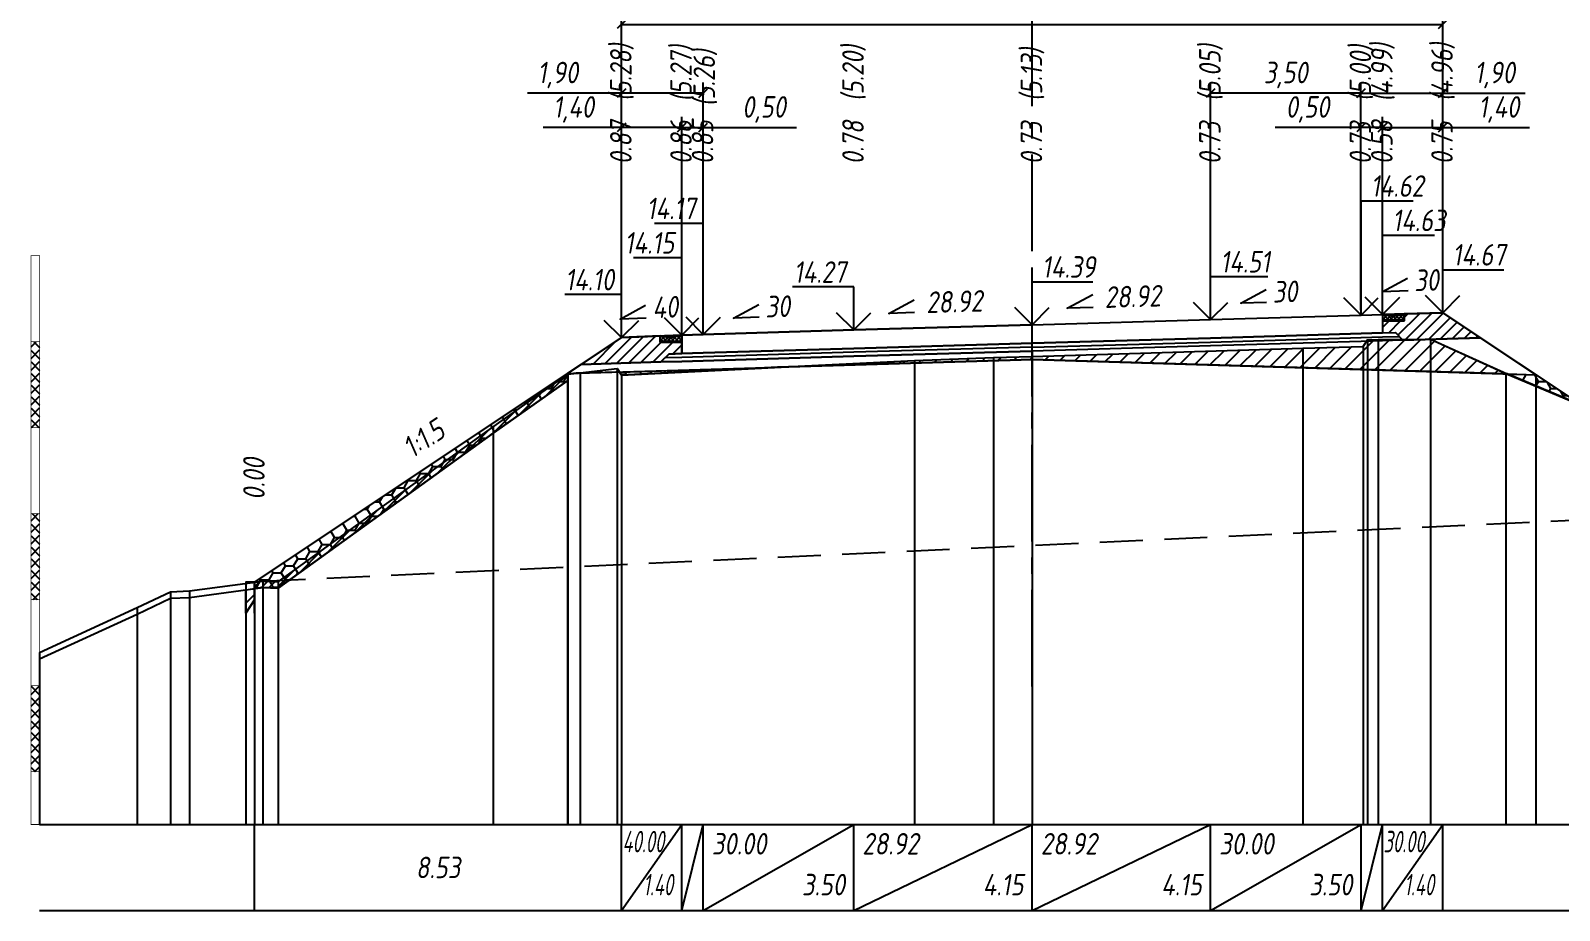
# Model space of a CAD drawing. Extents: x -717 to 1451, y -133302 to 233.
# Drawn here: x 78.9 to 256.7, y -98517 to -98414.7 of the extents above; entities that cross this region are included whole.
import ezdxf
from ezdxf.enums import TextEntityAlignment as Align

# ---------------------------------------------------------------- set-up
doc = ezdxf.new("R2010")
doc.units = 0
doc.linetypes.add('осевая2', pattern=[1.125, 0.75, -0.125, 0.125, -0.125])
doc.linetypes.add('штриховая', pattern=[0.75, 0.5, -0.25])
for name, color, linetype in [('Интерполированный поперечник', 2, 'Continuous'), ('Код_514', 1, 'Continuous'), ('Контур_0', 7, 'Continuous'), ('Контур_2521', 7, 'Continuous'), ('Контур_2564', 7, 'Continuous'), ('Контур_2660', 7, 'Continuous'), ('Контур_2665', 7, 'Continuous'), ('Контур_400', 7, 'Continuous'), ('Контур_508', 7, 'Continuous'), ('Контур_512', 7, 'Continuous'), ('Контур_513', 7, 'Continuous'), ('Контур_818', 7, 'Continuous'), ('Красный поперечник', 1, 'Continuous'), ('Линейка абсолютных высот', 7, 'Continuous'), ('Объём_2501', 7, 'Continuous'), ('Объём_2564', 7, 'Continuous'), ('Объём_2650', 7, 'Continuous'), ('Объём_2660', 7, 'Continuous'), ('Объём_2661', 7, 'Continuous'), ('Объём_2663', 7, 'Continuous'), ('Объём_2665', 7, 'Continuous'), ('Объём_2666', 7, 'Continuous'), ('Ось', 1, 'осевая2'), ('Откосы', 7, 'Continuous'), ('Отметки покрытия', 7, 'Continuous'), ('Рабочие отметки', 7, 'Continuous'), ('Рабочие отметки доп.', 7, 'Continuous'), ('Таблица', 7, 'Continuous'), ('Уклоны проезжей части', 7, 'Continuous'), ('Черный поперечник', 3, 'Continuous')]:
    doc.layers.add(name, color=color, linetype=linetype)
for name, color, linetype, true_color in [('Контур_2540', 2, 'Continuous', 0xffff00), ('Контур_2560', 2, 'Continuous', 0xffff00), ('Контур_2561', 7, 'Continuous', 0xff8040), ('Контур_2562', 3, 'Continuous', 0x00ff00), ('Контур_2563', 7, 'Continuous', 0xff8000), ('Контур_2570', 7, 'Continuous', 0x80ff00), ('Контур_2583', 3, 'Continuous', 0x00ff00), ('Контур_2736', 4, 'Continuous', 0x00ffff), ('Контур_2737', 4, 'Continuous', 0x00ffff), ('Контур_2738', 4, 'Continuous', 0x00ffff), ('Контур_2739', 4, 'Continuous', 0x00ffff), ('Контур_2741', 4, 'Continuous', 0x00ffff), ('Контур_2742', 4, 'Continuous', 0x00ffff), ('Контур_2743', 4, 'Continuous', 0x00ffff), ('Контур_2744', 7, 'Continuous', 0xa4ffff), ('Контур_2745', 7, 'Continuous', 0xa4ffff), ('Контур_2747', 4, 'Continuous', 0x00ffff), ('Контур_2748', 4, 'Continuous', 0x00ffff), ('Контур_2749', 4, 'Continuous', 0x00ffff), ('Контур_2750', 4, 'Continuous', 0x00ffff), ('Контур_2751', 4, 'Continuous', 0x00ffff), ('Контур_2752', 4, 'Continuous', 0x00ffff), ('Контур_402', 7, 'Continuous', 0xff6464), ('Контур_703', 4, 'Continuous', 0x00ffff), ('Контур_705', 4, 'Continuous', 0x00ffff), ('Контур_707', 4, 'Continuous', 0x00ffff), ('Контур_720', 131, 'Continuous', 0xaaffff), ('Объём_2500', 7, 'Continuous', 0xc0c0c0), ('Объём_2520', 7, 'Continuous', 0x80ffff), ('Объём_2540', 2, 'Continuous', 0xffff00), ('Объём_2560', 2, 'Continuous', 0xffff00), ('Объём_2561', 7, 'Continuous', 0xff8040), ('Объём_2562', 3, 'Continuous', 0x00ff00), ('Объём_2563', 7, 'Continuous', 0xff8000), ('Объём_2570', 7, 'Continuous', 0x80ff00), ('Объём_2580', 3, 'Continuous', 0x00ff00), ('Объём_2583', 3, 'Continuous', 0x00ff00), ('Объём_2594', 3, 'Continuous', 0x00ff00), ('Объём_2598', 3, 'Continuous', 0x00ff00), ('Объём_2600', 7, 'Continuous', 0x808000)]:
    doc.layers.add(name, color=color, linetype=linetype, true_color=true_color)
doc.styles.get("Standard").update_dxf_attribs({"font": 'txt', "height": 2.5})
doc.styles.add('М', font='romand.shx', dxfattribs={"width": 0.8, "oblique": 10, "height": 2.5})
doc.dimstyles.new('ISO-25', dxfattribs={"dimtxt": 2.5, "dimasz": 2.5, "dimexe": 1.25, "dimexo": 0.625, "dimtad": 1, "dimtxsty": 'Standard', "dimcen": 2.5, "dimadec": 0, "dimazin": 0, "dimtfac": 1, "dimtmove": 0, "dimatfit": 3, "dimfxl": 1, "dimarcsym": 0})
pattern_1 = [(45.0000013, (0, 0), (-0.67351924, 0.673519211), []), (135.0000003, (0, 0), (-0.673519222, -0.67351923), [])]

# ---------------------------------------------------------------- blocks, each defined once
blk = doc.blocks.new('_Oblique')
at = {"color": 0, "linetype": 'ByBlock', "lineweight": -2}
blk.add_line((-0.5, -0.5), (0.5, 0.5), dxfattribs=at)
blk = doc.blocks.new('*D1962')
at = {"color": 0, "lineweight": -2, "transparency": 16777216}
for p, q in [((236.17, -98447.14), (236.17, -98424.71)), ((243.17, -98446.93), (243.17, -98424.71)), ((236.17, -98425.96), (243.17, -98425.96)), ((243.17, -98425.96), (253.25, -98425.96))]:
    blk.add_line(p, q, dxfattribs=at)
at = {"layer": 'Defpoints', "color": 0, "transparency": 16777216}
for p in [(243.17, -98425.96), (236.17, -98447.76), (243.17, -98447.55)]:
    blk.add_point(p, dxfattribs=at)
at = {"color": 0, "lineweight": -2, "transparency": 16777216, "rotation": 180}
blk.add_blockref('_Oblique', (236.17, -98425.96), dxfattribs=at)
at = {"color": 0, "lineweight": -2, "transparency": 16777216}
blk.add_blockref('_Oblique', (243.17, -98425.96), dxfattribs=at)
at = {"color": 0, "transparency": 16777216, "insert": (249.71, -98423.85), "char_height": 2.5, "width": 8.75, "attachment_point": 5, "style": 'М'}
blk.add_mtext('1,40', dxfattribs=at)
blk = doc.blocks.new('*D1963')
at = {"color": 0, "lineweight": -2, "transparency": 16777216}
for p, q in [((147.67, -98449.82), (147.67, -98424.71)), ((154.67, -98449.54), (154.67, -98424.71)), ((147.67, -98425.96), (138.56, -98425.96)), ((154.67, -98425.96), (147.67, -98425.96))]:
    blk.add_line(p, q, dxfattribs=at)
at = {"layer": 'Defpoints', "color": 0, "transparency": 16777216}
for p in [(154.67, -98425.96), (147.67, -98450.44), (154.67, -98450.16)]:
    blk.add_point(p, dxfattribs=at)
at = {"color": 0, "lineweight": -2, "transparency": 16777216, "rotation": 180}
blk.add_blockref('_Oblique', (147.67, -98425.96), dxfattribs=at)
at = {"color": 0, "lineweight": -2, "transparency": 16777216}
blk.add_blockref('_Oblique', (154.67, -98425.96), dxfattribs=at)
at = {"color": 0, "transparency": 16777216, "insert": (142.1, -98423.85), "char_height": 2.5, "width": 8.75, "attachment_point": 5, "style": 'М'}
blk.add_mtext('1,40', dxfattribs=at)
blk = doc.blocks.new('*D1964')
at = {"color": 0, "lineweight": -2, "transparency": 16777216}
for p, q in [((233.67, -98447.21), (233.67, -98424.71)), ((236.17, -98447.14), (236.17, -98424.71)), ((233.67, -98425.96), (223.7, -98425.96)), ((236.17, -98425.96), (233.67, -98425.96))]:
    blk.add_line(p, q, dxfattribs=at)
at = {"layer": 'Defpoints', "color": 0, "transparency": 16777216}
for p in [(236.17, -98425.96), (233.67, -98447.84), (236.17, -98447.76)]:
    blk.add_point(p, dxfattribs=at)
at = {"color": 0, "lineweight": -2, "transparency": 16777216, "rotation": 180}
blk.add_blockref('_Oblique', (233.67, -98425.96), dxfattribs=at)
at = {"color": 0, "lineweight": -2, "transparency": 16777216}
blk.add_blockref('_Oblique', (236.17, -98425.96), dxfattribs=at)
at = {"color": 0, "transparency": 16777216, "insert": (227.46, -98423.85), "char_height": 2.5, "width": 9.1667, "attachment_point": 5, "style": 'М'}
blk.add_mtext('0,50', dxfattribs=at)
blk = doc.blocks.new('*D1965')
at = {"color": 0, "lineweight": -2, "transparency": 16777216}
for p, q in [((154.67, -98449.54), (154.67, -98424.71)), ((157.17, -98449.46), (157.17, -98424.71)), ((154.67, -98425.96), (157.17, -98425.96)), ((157.17, -98425.96), (168.01, -98425.96))]:
    blk.add_line(p, q, dxfattribs=at)
at = {"layer": 'Defpoints', "color": 0, "transparency": 16777216}
for p in [(157.17, -98425.96), (157.17, -98450.09), (154.67, -98450.16)]:
    blk.add_point(p, dxfattribs=at)
at = {"color": 0, "lineweight": -2, "transparency": 16777216, "rotation": 180}
blk.add_blockref('_Oblique', (154.67, -98425.96), dxfattribs=at)
at = {"color": 0, "lineweight": -2, "transparency": 16777216}
blk.add_blockref('_Oblique', (157.17, -98425.96), dxfattribs=at)
at = {"color": 0, "transparency": 16777216, "insert": (164.25, -98423.85), "char_height": 2.5, "width": 9.1667, "attachment_point": 5, "style": 'М'}
blk.add_mtext('0,50', dxfattribs=at)
blk = doc.blocks.new('*D1966')
at = {"color": 0, "lineweight": -2, "transparency": 16777216}
for p, q in [((216.17, -98447.74), (216.17, -98420.71)), ((233.67, -98447.21), (233.67, -98420.71)), ((233.67, -98421.96), (216.17, -98421.96))]:
    blk.add_line(p, q, dxfattribs=at)
at = {"layer": 'Defpoints', "color": 0, "transparency": 16777216}
for p in [(216.17, -98421.96), (233.67, -98447.84), (216.17, -98448.36)]:
    blk.add_point(p, dxfattribs=at)
at = {"color": 0, "lineweight": -2, "transparency": 16777216, "rotation": 180}
blk.add_blockref('_Oblique', (216.17, -98421.96), dxfattribs=at)
at = {"color": 0, "lineweight": -2, "transparency": 16777216}
blk.add_blockref('_Oblique', (233.67, -98421.96), dxfattribs=at)
at = {"color": 0, "transparency": 16777216, "insert": (224.92, -98419.85), "char_height": 2.5, "width": 9.5833, "attachment_point": 5, "style": 'М'}
blk.add_mtext('3,50', dxfattribs=at)
blk = doc.blocks.new('*D1967')
at = {"color": 0, "lineweight": -2, "transparency": 16777216}
for p, q in [((233.67, -98447.21), (233.67, -98420.71)), ((243.17, -98446.93), (243.17, -98420.71)), ((233.67, -98421.96), (243.17, -98421.96)), ((243.17, -98421.96), (252.76, -98421.96))]:
    blk.add_line(p, q, dxfattribs=at)
at = {"layer": 'Defpoints', "color": 0, "transparency": 16777216}
for p in [(233.67, -98421.96), (233.67, -98447.84), (243.17, -98447.55)]:
    blk.add_point(p, dxfattribs=at)
at = {"color": 0, "lineweight": -2, "transparency": 16777216, "rotation": 180}
blk.add_blockref('_Oblique', (233.67, -98421.96), dxfattribs=at)
at = {"color": 0, "lineweight": -2, "transparency": 16777216}
blk.add_blockref('_Oblique', (243.17, -98421.96), dxfattribs=at)
at = {"color": 0, "transparency": 16777216, "insert": (249.22, -98419.85), "char_height": 2.5, "width": 8.75, "attachment_point": 5, "style": 'М'}
blk.add_mtext('1,90', dxfattribs=at)
blk = doc.blocks.new('*D1968')
at = {"color": 0, "lineweight": -2, "transparency": 16777216}
for p, q in [((147.67, -98449.82), (147.67, -98420.71)), ((157.17, -98449.46), (157.17, -98420.71)), ((147.67, -98421.96), (136.73, -98421.96)), ((157.17, -98421.96), (147.67, -98421.96))]:
    blk.add_line(p, q, dxfattribs=at)
at = {"layer": 'Defpoints', "color": 0, "transparency": 16777216}
for p in [(157.17, -98421.96), (157.17, -98450.09), (147.67, -98450.44)]:
    blk.add_point(p, dxfattribs=at)
at = {"color": 0, "lineweight": -2, "transparency": 16777216, "rotation": 180}
blk.add_blockref('_Oblique', (147.67, -98421.96), dxfattribs=at)
at = {"color": 0, "lineweight": -2, "transparency": 16777216}
blk.add_blockref('_Oblique', (157.17, -98421.96), dxfattribs=at)
at = {"color": 0, "transparency": 16777216, "insert": (140.27, -98419.85), "char_height": 2.5, "width": 8.75, "attachment_point": 5, "style": 'М'}
blk.add_mtext('1,90', dxfattribs=at)
blk = doc.blocks.new('*D1969')
at = {"color": 0, "lineweight": -2, "transparency": 16777216}
for p, q in [((147.67, -98449.82), (147.67, -98412.71)), ((243.17, -98446.93), (243.17, -98412.71)), ((147.67, -98413.96), (243.17, -98413.96))]:
    blk.add_line(p, q, dxfattribs=at)
at = {"layer": 'Defpoints', "color": 0, "transparency": 16777216}
for p in [(243.17, -98413.96), (243.17, -98447.55), (147.67, -98450.44)]:
    blk.add_point(p, dxfattribs=at)
at = {"color": 0, "lineweight": -2, "transparency": 16777216, "rotation": 180}
blk.add_blockref('_Oblique', (147.67, -98413.96), dxfattribs=at)
at = {"color": 0, "lineweight": -2, "transparency": 16777216}
blk.add_blockref('_Oblique', (243.17, -98413.96), dxfattribs=at)
at = {"color": 0, "transparency": 16777216, "insert": (195.42, -98411.85), "char_height": 2.5, "width": 10.4167, "attachment_point": 5, "style": 'М'}
blk.add_mtext('19,10', dxfattribs=at)

msp = doc.modelspace()

# ---------------------------------------------------------------- hatches: boundary and pattern name
h = msp.add_hatch()
h.set_pattern_fill('ANSI37', color=256, scale=0.1)
h.set_pattern_definition([(45, (237.42363, -98447.94945), (-0.22451, 0.22451), []), (135, (237.42363, -98447.94945), (-0.22451, -0.22451), [])])
h.paths.add_polyline_path([(236.174, -98447.699), (236.174, -98448.452), (238.679, -98448.452), (238.674, -98447.624), (237.416, -98447.949)])
h = msp.add_hatch()
h.set_pattern_fill('ANSI37', color=256, scale=0.1)
h.set_pattern_definition([(45, (153.42363, -98450.42445), (-0.22451, 0.22451), []), (135, (153.42363, -98450.42445), (-0.22451, -0.22451), [])])
h.paths.add_polyline_path([(152.175, -98450.199), (152.174, -98450.927), (154.674, -98450.927), (154.673, -98450.099), (153.416, -98450.424)])
at = {"layer": 'Линейка абсолютных высот'}
h = msp.add_hatch(dxfattribs=at)
h.set_pattern_fill('ANSI37', scale=0.3, style=0)
h.set_pattern_definition(pattern_1)
h.paths.add_polyline_path([(80, -98460.86), (80, -98450.86), (79, -98450.86), (79, -98460.86)])
h = msp.add_hatch(dxfattribs=at)
h.set_pattern_fill('ANSI37', scale=0.3, style=0)
h.set_pattern_definition(pattern_1)
h.paths.add_polyline_path([(80, -98480.86), (80, -98470.86), (79, -98470.86), (79, -98480.86)])
h = msp.add_hatch(dxfattribs=at)
h.set_pattern_fill('ANSI37', scale=0.3, style=0)
h.set_pattern_definition(pattern_1)
h.paths.add_polyline_path([(80, -98500.86), (80, -98490.86), (79, -98490.86), (79, -98500.86)])
at = {"layer": 'Объём_2563'}
h = msp.add_hatch(dxfattribs=at)
h.set_pattern_fill('ANSI31', color=256, scale=0.3)
h.paths.add_polyline_path([(237.674, -98449.804), (238.547, -98450.678), (247.552, -98450.408), (243.174, -98447.489), (238.674, -98447.624), (238.679, -98448.452), (236.174, -98448.452), (236.174, -98449.849)])
h = msp.add_hatch(dxfattribs=at)
h.set_pattern_fill('ANSI31', color=256, scale=0.3)
h.paths.add_polyline_path([(153.174, -98452.294), (154.674, -98452.249), (154.674, -98450.927), (152.175, -98450.927), (152.175, -98450.199), (147.674, -98450.379), (142.993, -98453.5), (152.246, -98453.222)])
at = {"layer": 'Объём_2570'}
h = msp.add_hatch(dxfattribs=at)
h.set_pattern_fill('ANSI31', color=256, scale=0.2)
h.paths.add_polyline_path([(141.436, -98455.376), (132.737, -98461.497), (107.756, -98479.527), (105.956, -98479.449), (105, -98479.579), (105, -98478.829), (105.956, -98478.699), (107.756, -98478.777), (132.737, -98460.747), (141.436, -98454.626)])
at = {"layer": 'Объём_2600'}
h = msp.add_hatch(dxfattribs=at)
h.set_pattern_fill('ANSI31', color=6, scale=0.4)
h.paths.add_polyline_path([(195.424, -98452.949), (165.823, -98453.837), (181.757, -98453.049), (190.931, -98452.709), (195.424, -98452.574)])
h.paths.add_polyline_path([(235.685, -98450.626), (241.75, -98450.587), (250.678, -98454.607), (195.424, -98452.949), (195.424, -98452.574), (226.918, -98451.632), (233.942, -98451.413), (234.442, -98450.663)])
h = msp.add_hatch(dxfattribs=at)
h.set_pattern_fill('HONEY', color=5, scale=0.3)
h.paths.add_polyline_path([(105, -98478.829), (141.387, -98454.571), (142.383, -98454.541), (141.436, -98454.626), (141.436, -98455.376), (132.737, -98461.497), (107.756, -98479.527), (105.956, -98479.449), (105, -98479.579)])
h = msp.add_hatch(dxfattribs=at)
h.set_pattern_fill('ANSI31', color=6, scale=0.4)
h.paths.add_polyline_path([(142.882, -98454.496), (147.177, -98453.985), (147.446, -98454.389), (142.383, -98454.541)])
h = msp.add_hatch(dxfattribs=at)
h.set_pattern_fill('HONEY', color=5, scale=0.3)
h.paths.add_polyline_path([(147.677, -98454.736), (147.446, -98454.389), (165.823, -98453.837)])
h = msp.add_hatch(dxfattribs=at)
h.set_pattern_fill('HONEY', color=5, scale=0.3)
h.paths.add_polyline_path([(250.678, -98454.607), (254, -98454.707), (259.325, -98458.257)])
h = msp.add_hatch(dxfattribs=at)
h.set_pattern_fill('ANSI31', color=6, scale=0.4)
h.paths.add_polyline_path([(104, -98479.714), (105, -98479.579), (105, -98480.898), (104, -98482.433)])

# ---------------------------------------------------------------- linework, layer by layer
for points in [[(236.174, -98447.699), (236.174, -98448.452), (238.679, -98448.452), (238.674, -98447.624), (237.416, -98447.949), (236.174, -98447.699)], [(152.175, -98450.199), (152.174, -98450.927), (154.674, -98450.927), (154.673, -98450.099), (153.416, -98450.424), (152.175, -98450.199)]]:
    msp.add_lwpolyline(points)
at = {"layer": 'Интерполированный поперечник', "linetype": 'штриховая', "ltscale": 10, "flags": 128}
msp.add_lwpolyline([(105.918, -98478.711), (287.663, -98470.239)], dxfattribs=at)
at = {"layer": 'Код_514'}
for p, q in [((105, -98517), (105, -98507)), ((147.674, -98517), (147.674, -98507)), ((147.674, -98517), (154.674, -98507)), ((154.674, -98517), (154.674, -98507)), ((154.674, -98517), (157.174, -98507)), ((157.174, -98517), (157.174, -98507)), ((157.174, -98517), (174.674, -98507)), ((174.674, -98517), (174.674, -98507)), ((174.674, -98517), (195.424, -98507)), ((195.424, -98517), (195.424, -98507)), ((195.424, -98517), (216.174, -98507)), ((216.174, -98517), (216.174, -98507)), ((216.174, -98517), (233.674, -98507)), ((233.674, -98517), (233.674, -98507)), ((233.674, -98517), (236.174, -98507)), ((236.174, -98517), (236.174, -98507)), ((236.174, -98517), (243.174, -98507)), ((243.174, -98517), (243.174, -98507))]:
    msp.add_line(p, q, dxfattribs=at)
at = {"layer": 'Контур_0', "flags": 128}
for points in [[(195.424, -98448.899), (216.174, -98448.299), (233.674, -98447.774), (233.674, -98447.774), (233.674, -98447.774), (233.674, -98447.774), (233.674, -98447.774), (233.674, -98447.774), (236.174, -98447.699), (236.174, -98449.849), (233.674, -98449.924), (233.674, -98449.924), (233.674, -98449.924), (233.674, -98449.924), (233.674, -98449.924), (233.674, -98449.924), (216.174, -98450.449), (195.424, -98451.049), (195.424, -98448.899)], [(243.174, -98447.489), (243.174, -98447.489)], [(243.174, -98447.489), (277.975, -98470.691), (277.975, -98470.691), (277.975, -98470.691), (277.975, -98470.691), (277.975, -98470.691), (277.975, -98470.691), (277.975, -98470.691), (277.975, -98470.691), (277.975, -98470.691), (277.975, -98470.691), (277.975, -98470.691), (277.975, -98470.691), (277.975, -98470.691), (277.975, -98470.691), (277.975, -98470.691)], [(243.174, -98447.489), (277.975, -98470.691)], [(195.424, -98448.899), (174.674, -98449.499), (157.174, -98450.024), (157.174, -98450.024), (157.174, -98450.024), (157.174, -98450.024), (157.174, -98450.024), (154.674, -98450.099), (154.674, -98452.249), (157.174, -98452.174), (157.174, -98452.174), (157.174, -98452.174), (157.174, -98452.174), (157.174, -98452.174), (157.174, -98452.174), (174.674, -98451.649), (195.424, -98451.049), (195.424, -98448.899)], [(195.424, -98451.049), (216.174, -98450.449), (233.674, -98449.924), (233.674, -98449.924), (233.674, -98449.924), (233.674, -98449.924), (233.674, -98449.924), (233.674, -98449.924), (236.174, -98449.849), (237.674, -98449.804), (238.547, -98450.678), (236.174, -98450.749), (233.674, -98450.824), (233.674, -98450.824), (233.674, -98450.824), (233.674, -98450.824), (233.674, -98450.824), (233.674, -98450.824), (216.174, -98451.349), (195.424, -98451.949), (195.424, -98451.049)], [(236.174, -98449.849), (237.674, -98449.804), (238.547, -98450.678), (247.552, -98450.408)], [(147.674, -98450.379), (105, -98478.829), (105, -98478.829), (105, -98478.829), (105, -98478.829), (105, -98478.829), (105, -98478.829), (105, -98478.829), (105, -98478.829), (105, -98478.829), (105, -98478.829), (105, -98478.829), (105, -98478.829), (105, -98478.829), (105, -98478.829), (105, -98482.433)], [(147.674, -98450.379), (105, -98478.829), (105, -98478.829), (105, -98478.829), (105, -98478.829), (105, -98478.829), (105, -98478.829), (105, -98478.829), (105, -98478.829), (105, -98478.829), (105, -98478.829), (105, -98478.829), (105, -98478.829), (105, -98478.829), (105, -98478.829), (105, -98482.433), (105, -98482.433), (105, -98478.829), (105, -98478.829), (105, -98478.829), (105, -98478.829), (105, -98478.829), (105, -98478.829), (105, -98478.829), (105, -98478.829), (105, -98478.829), (105, -98478.829), (105, -98478.829), (105, -98478.829), (105, -98478.829)], [(147.674, -98450.379), (147.674, -98450.379)], [(195.424, -98451.049), (174.674, -98451.649), (157.174, -98452.174), (157.174, -98452.174), (157.174, -98452.174), (157.174, -98452.174), (157.174, -98452.174), (157.174, -98452.174), (154.674, -98452.249), (153.174, -98452.294), (152.246, -98453.222), (154.674, -98453.149), (157.174, -98453.074), (157.174, -98453.074), (157.174, -98453.074), (157.174, -98453.074), (157.174, -98453.074), (157.174, -98453.074), (174.674, -98452.549), (195.424, -98451.949), (195.424, -98451.049)], [(142.993, -98453.5), (152.246, -98453.222), (153.174, -98452.294), (154.674, -98452.249)]]:
    msp.add_lwpolyline(points, dxfattribs=at)
at = {"layer": 'Контур_2521', "color": 250, "flags": 128}
for points in [[(195.424, -98451.499), (174.674, -98452.099), (157.174, -98452.624), (157.174, -98452.624), (157.174, -98452.624), (157.174, -98452.624), (157.174, -98452.624), (157.174, -98452.624), (154.674, -98452.699), (152.71, -98452.758)], [(195.424, -98451.499), (216.174, -98450.899), (233.674, -98450.374), (233.674, -98450.374), (233.674, -98450.374), (233.674, -98450.374), (233.674, -98450.374), (233.674, -98450.374), (236.174, -98450.299), (238.111, -98450.241)]]:
    msp.add_lwpolyline(points, dxfattribs=at)
at = {"layer": 'Контур_2540', "flags": 128}
for points in [[(195.424, -98452.949), (254, -98454.707), (247.552, -98450.408), (238.547, -98450.678), (236.174, -98450.749), (233.674, -98450.824), (216.174, -98451.349), (195.424, -98451.949), (195.424, -98452.949)], [(174.674, -98452.549), (157.174, -98453.074), (154.674, -98453.149), (152.246, -98453.222), (142.993, -98453.5), (141.387, -98454.571), (195.424, -98452.949), (195.424, -98451.949), (174.674, -98452.549)]]:
    msp.add_lwpolyline(points, dxfattribs=at)
at = {"layer": 'Контур_2560', "flags": 128}
for points in [[(236.174, -98447.699), (243.174, -98447.489), (243.174, -98447.489), (243.174, -98447.489)], [(147.674, -98450.379), (147.674, -98450.379), (147.674, -98450.379), (154.674, -98450.099)]]:
    msp.add_lwpolyline(points, dxfattribs=at)
at = {"layer": 'Контур_2561', "flags": 128}
for points in [[(236.174, -98447.699), (236.174, -98447.699), (243.174, -98447.489), (243.174, -98447.489), (236.174, -98447.699)], [(154.674, -98450.099), (154.674, -98450.099), (147.674, -98450.379), (147.674, -98450.379), (154.674, -98450.099)]]:
    msp.add_lwpolyline(points, dxfattribs=at)
at = {"layer": 'Контур_2562', "flags": 128}
for points in [[(243.174, -98447.489), (243.174, -98447.489), (243.174, -98447.489), (243.174, -98447.489), (243.174, -98447.489)], [(147.674, -98450.379), (147.674, -98450.379), (147.674, -98450.379), (147.674, -98450.379), (147.674, -98450.379)]]:
    msp.add_lwpolyline(points, dxfattribs=at)
at = {"layer": 'Контур_2563', "flags": 128}
for points in [[(237.674, -98449.804), (238.547, -98450.678), (247.552, -98450.408), (243.174, -98447.489), (236.174, -98447.699), (236.174, -98449.849), (237.674, -98449.804)], [(153.174, -98452.294), (154.674, -98452.249), (154.674, -98450.099), (147.674, -98450.379), (142.993, -98453.5), (152.246, -98453.222), (153.174, -98452.294)]]:
    msp.add_lwpolyline(points, dxfattribs=at)
at = {"layer": 'Контур_2564', "flags": 128}
for points in [[(236.174, -98447.699), (243.174, -98447.489)], [(147.674, -98450.379), (154.674, -98450.099)]]:
    msp.add_lwpolyline(points, dxfattribs=at)
at = {"layer": 'Контур_2570', "flags": 128}
msp.add_lwpolyline([(80, -98487.75), (91.362, -98482.533), (95.226, -98480.705), (97.45, -98480.604), (105.956, -98479.449), (105.956, -98479.449), (107.756, -98479.527), (132.737, -98461.497), (141.436, -98455.376), (141.436, -98454.626), (142.882, -98454.496), (147.177, -98453.985), (147.677, -98454.736), (181.757, -98453.049), (190.931, -98452.709), (195.424, -98452.574), (226.918, -98451.632), (233.942, -98451.413), (234.442, -98450.663), (235.685, -98450.626), (241.75, -98450.587), (250.53, -98454.545), (287.674, -98470.224)], dxfattribs=at)
at = {"layer": 'Контур_2583', "flags": 128}
msp.add_lwpolyline([(104, -98482.433), (105, -98480.898), (105, -98478.829), (104, -98478.829), (104, -98482.433)], dxfattribs=at)
at = {"layer": 'Контур_2660', "flags": 128}
for points in [[(141.387, -98454.571), (195.424, -98452.949)], [(195.424, -98452.949), (254, -98454.707)]]:
    msp.add_lwpolyline(points, dxfattribs=at)
at = {"layer": 'Контур_2665', "flags": 128}
for points in [[(243.174, -98447.489), (243.174, -98447.489)], [(147.674, -98450.379), (147.674, -98450.379)]]:
    msp.add_lwpolyline(points, dxfattribs=at)
at = {"layer": 'Контур_2736', "flags": 128}
for points in [[(243.174, -98447.489), (277.975, -98470.691)], [(147.674, -98450.379), (105, -98478.829)]]:
    msp.add_lwpolyline(points, dxfattribs=at)
at = {"layer": 'Контур_2737', "flags": 128}
msp.add_lwpolyline([(105, -98478.829), (105, -98478.829)], dxfattribs=at)
at = {"layer": 'Контур_2738', "flags": 128}
msp.add_lwpolyline([(105, -98478.829), (105, -98478.829)], dxfattribs=at)
at = {"layer": 'Контур_2739', "flags": 128}
msp.add_lwpolyline([(105, -98478.829), (105, -98478.829)], dxfattribs=at)
at = {"layer": 'Контур_2741', "flags": 128}
msp.add_lwpolyline([(105, -98478.829), (105, -98478.829)], dxfattribs=at)
at = {"layer": 'Контур_2742', "flags": 128}
msp.add_lwpolyline([(105, -98478.829), (105, -98478.829)], dxfattribs=at)
at = {"layer": 'Контур_2743', "flags": 128}
msp.add_lwpolyline([(105, -98478.829), (105, -98478.829)], dxfattribs=at)
at = {"layer": 'Контур_2744', "flags": 128}
msp.add_lwpolyline([(105, -98478.829), (105, -98478.829)], dxfattribs=at)
msp.add_lwpolyline([(105, -98478.829), (105, -98478.829)], dxfattribs=at)
msp.add_lwpolyline([(105, -98478.829), (105, -98478.829)], dxfattribs=at)
msp.add_lwpolyline([(105, -98478.829), (105, -98478.829)], dxfattribs=at)
msp.add_lwpolyline([(105, -98478.829), (105, -98478.829)], dxfattribs=at)
msp.add_lwpolyline([(105, -98478.829), (105, -98478.829)], dxfattribs=at)
at = {"layer": 'Контур_2745', "flags": 128}
msp.add_lwpolyline([(105, -98478.829), (105, -98478.829)], dxfattribs=at)
msp.add_lwpolyline([(105, -98478.829), (105, -98478.829)], dxfattribs=at)
msp.add_lwpolyline([(105, -98478.829), (105, -98478.829)], dxfattribs=at)
msp.add_lwpolyline([(105, -98478.829), (105, -98478.829)], dxfattribs=at)
msp.add_lwpolyline([(105, -98478.829), (105, -98478.829)], dxfattribs=at)
msp.add_lwpolyline([(105, -98478.829), (105, -98478.829)], dxfattribs=at)
at = {"layer": 'Контур_2747', "flags": 128}
msp.add_lwpolyline([(105, -98478.829), (105, -98478.829)], dxfattribs=at)
at = {"layer": 'Контур_2748', "flags": 128}
msp.add_lwpolyline([(105, -98478.829), (105, -98478.829)], dxfattribs=at)
at = {"layer": 'Контур_2749', "flags": 128}
msp.add_lwpolyline([(105, -98478.829), (105, -98478.829)], dxfattribs=at)
at = {"layer": 'Контур_2750', "flags": 128}
msp.add_lwpolyline([(105, -98478.829), (105, -98478.829)], dxfattribs=at)
at = {"layer": 'Контур_2751', "flags": 128}
msp.add_lwpolyline([(105, -98478.829), (105, -98478.829)], dxfattribs=at)
at = {"layer": 'Контур_2752', "flags": 128}
msp.add_lwpolyline([(105, -98478.829), (105, -98478.829)], dxfattribs=at)
at = {"layer": 'Контур_400', "flags": 128}
for points in [[(195.424, -98448.899), (216.174, -98448.299), (233.674, -98447.774), (233.674, -98447.774), (233.674, -98447.774), (233.674, -98447.774), (233.674, -98447.774), (233.674, -98447.774), (236.174, -98447.699)], [(154.674, -98450.099), (157.174, -98450.024), (157.174, -98450.024), (157.174, -98450.024), (157.174, -98450.024), (157.174, -98450.024), (157.174, -98450.024), (174.674, -98449.499), (195.424, -98448.899)]]:
    msp.add_lwpolyline(points, dxfattribs=at)
at = {"layer": 'Контур_402', "flags": 128}
msp.add_lwpolyline([(141.387, -98454.571), (195.424, -98452.949), (254, -98454.707)], dxfattribs=at)
at = {"layer": 'Контур_508', "flags": 128}
msp.add_lwpolyline([(104, -98482.433), (105, -98480.898), (105, -98478.829), (141.387, -98454.571), (195.424, -98452.949), (254, -98454.707), (277.975, -98470.691)], dxfattribs=at)
at = {"layer": 'Контур_512', "flags": 128}
msp.add_lwpolyline([(104, -98482.433), (105, -98480.898), (105, -98478.829), (141.387, -98454.571), (195.424, -98452.949), (254, -98454.707), (277.975, -98470.691)], dxfattribs=at)
at = {"layer": 'Контур_513', "flags": 128}
msp.add_lwpolyline([(104, -98482.433), (105, -98480.898), (105, -98478.829), (141.387, -98454.571), (195.424, -98452.949), (254, -98454.707), (277.975, -98470.691)], dxfattribs=at)
at = {"layer": 'Контур_703', "flags": 128}
for points in [[(243.174, -98447.489), (277.975, -98470.691)], [(147.674, -98450.379), (105, -98478.829)], [(105, -98478.829), (105, -98482.433)]]:
    msp.add_lwpolyline(points, dxfattribs=at)
at = {"layer": 'Контур_705', "flags": 128}
msp.add_lwpolyline([(105, -98478.829), (105, -98478.829)], dxfattribs=at)
at = {"layer": 'Контур_707', "flags": 128}
msp.add_lwpolyline([(105, -98482.433), (105, -98478.829)], dxfattribs=at)
at = {"layer": 'Контур_720', "flags": 128}
msp.add_lwpolyline([(105, -98482.433), (105, -98482.433)], dxfattribs=at)
at = {"layer": 'Контур_818', "flags": 128}
msp.add_lwpolyline([(105, -98479.579), (105.956, -98479.449), (105.956, -98479.449), (107.756, -98479.527), (132.737, -98461.497), (141.436, -98455.376), (141.436, -98454.626), (142.882, -98454.496), (147.177, -98453.985), (147.677, -98454.736), (181.757, -98453.049), (190.931, -98452.709), (195.424, -98452.574), (226.918, -98451.632), (233.942, -98451.413), (234.442, -98450.663), (235.685, -98450.626), (241.75, -98450.587), (250.53, -98454.545), (277.975, -98466.13)], dxfattribs=at)
at = {"layer": 'Красный поперечник'}
for p, q in [((195.424, -98448.899), (216.174, -98448.299)), ((216.174, -98448.299), (233.674, -98447.774)), ((233.674, -98447.774), (236.174, -98447.699)), ((236.174, -98447.699), (243.174, -98447.489)), ((243.174, -98447.489), (277.975, -98470.691)), ((154.674, -98450.099), (157.174, -98450.024)), ((157.174, -98450.024), (174.674, -98449.499)), ((174.674, -98449.499), (195.424, -98448.899)), ((105, -98478.829), (147.674, -98450.379)), ((147.674, -98450.379), (154.674, -98450.099)), ((195.424, -98452.949), (195.424, -98507)), ((141.387, -98454.571), (141.387, -98507)), ((254, -98454.707), (254, -98507)), ((105, -98478.829), (105, -98507)), ((105, -98480.898), (105, -98507)), ((104, -98482.433), (104, -98507))]:
    msp.add_line(p, q, dxfattribs=at)
at = {"layer": 'Линейка абсолютных высот', "color": 7, "const_width": 0.1, "flags": 128}
for points in [[(80, -98450.86), (80, -98440.86), (79, -98440.86), (79, -98450.86), (80, -98450.86)], [(80, -98460.86), (80, -98450.86), (79, -98450.86), (79, -98460.86), (80, -98460.86)], [(80, -98470.86), (80, -98460.86), (79, -98460.86), (79, -98470.86), (80, -98470.86)], [(80, -98480.86), (80, -98470.86), (79, -98470.86), (79, -98480.86), (80, -98480.86)], [(80, -98490.86), (80, -98480.86), (79, -98480.86), (79, -98490.86), (80, -98490.86)], [(80, -98500.86), (80, -98490.86), (79, -98490.86), (79, -98500.86), (80, -98500.86)], [(80, -98507), (80, -98500.86), (79, -98500.86), (79, -98507), (80, -98507)]]:
    msp.add_lwpolyline(points, dxfattribs=at)
at = {"layer": 'Объём_2500', "flags": 128}
for points in [[(195.424, -98448.899), (216.174, -98448.299), (233.674, -98447.774), (233.674, -98447.774), (233.674, -98447.774), (233.674, -98447.774), (233.674, -98447.774), (233.674, -98447.774), (236.174, -98447.699), (236.174, -98449.849), (233.674, -98449.924), (233.674, -98449.924), (233.674, -98449.924), (233.674, -98449.924), (233.674, -98449.924), (233.674, -98449.924), (216.174, -98450.449), (195.424, -98451.049), (195.424, -98448.899)], [(195.424, -98448.899), (174.674, -98449.499), (157.174, -98450.024), (157.174, -98450.024), (157.174, -98450.024), (157.174, -98450.024), (157.174, -98450.024), (154.674, -98450.099), (154.674, -98452.249), (157.174, -98452.174), (157.174, -98452.174), (157.174, -98452.174), (157.174, -98452.174), (157.174, -98452.174), (157.174, -98452.174), (174.674, -98451.649), (195.424, -98451.049), (195.424, -98448.899)]]:
    msp.add_lwpolyline(points, dxfattribs=at)
at = {"layer": 'Объём_2501', "flags": 128}
for points in [[(195.424, -98448.899), (216.174, -98448.299), (233.674, -98447.774), (233.674, -98447.774), (233.674, -98447.774), (233.674, -98447.774), (233.674, -98447.774), (233.674, -98447.774), (236.174, -98447.699)], [(154.674, -98450.099), (157.174, -98450.024), (157.174, -98450.024), (157.174, -98450.024), (157.174, -98450.024), (157.174, -98450.024), (157.174, -98450.024), (174.674, -98449.499), (195.424, -98448.899)]]:
    msp.add_lwpolyline(points, dxfattribs=at)
at = {"layer": 'Объём_2520', "color": 250, "flags": 128}
for points in [[(195.424, -98451.049), (216.174, -98450.449), (233.674, -98449.924), (233.674, -98449.924), (233.674, -98449.924), (233.674, -98449.924), (233.674, -98449.924), (233.674, -98449.924), (236.174, -98449.849), (237.674, -98449.804), (238.547, -98450.678), (236.174, -98450.749), (233.674, -98450.824), (233.674, -98450.824), (233.674, -98450.824), (233.674, -98450.824), (233.674, -98450.824), (233.674, -98450.824), (216.174, -98451.349), (195.424, -98451.949), (195.424, -98451.049)], [(195.424, -98451.049), (174.674, -98451.649), (157.174, -98452.174), (157.174, -98452.174), (157.174, -98452.174), (157.174, -98452.174), (157.174, -98452.174), (157.174, -98452.174), (154.674, -98452.249), (153.174, -98452.294), (152.246, -98453.222), (154.674, -98453.149), (157.174, -98453.074), (157.174, -98453.074), (157.174, -98453.074), (157.174, -98453.074), (157.174, -98453.074), (157.174, -98453.074), (174.674, -98452.549), (195.424, -98451.949), (195.424, -98451.049)]]:
    msp.add_lwpolyline(points, dxfattribs=at)
at = {"layer": 'Объём_2540', "flags": 128}
for points in [[(195.424, -98452.949), (254, -98454.707), (247.552, -98450.408), (238.547, -98450.678), (236.174, -98450.749), (233.674, -98450.824), (216.174, -98451.349), (195.424, -98451.949), (195.424, -98452.949)], [(174.674, -98452.549), (157.174, -98453.074), (154.674, -98453.149), (152.246, -98453.222), (142.993, -98453.5), (141.387, -98454.571), (195.424, -98452.949), (195.424, -98451.949), (174.674, -98452.549)]]:
    msp.add_lwpolyline(points, dxfattribs=at)
at = {"layer": 'Объём_2560', "flags": 128}
for points in [[(236.174, -98447.699), (243.174, -98447.489), (243.174, -98447.489), (243.174, -98447.489)], [(147.674, -98450.379), (147.674, -98450.379), (147.674, -98450.379), (154.674, -98450.099)]]:
    msp.add_lwpolyline(points, dxfattribs=at)
at = {"layer": 'Объём_2561', "flags": 128}
for points in [[(236.174, -98447.699), (236.174, -98447.699), (243.174, -98447.489), (243.174, -98447.489), (236.174, -98447.699)], [(154.674, -98450.099), (154.674, -98450.099), (147.674, -98450.379), (147.674, -98450.379), (154.674, -98450.099)]]:
    msp.add_lwpolyline(points, dxfattribs=at)
at = {"layer": 'Объём_2562', "flags": 128}
for points in [[(243.174, -98447.489), (243.174, -98447.489), (243.174, -98447.489), (243.174, -98447.489), (243.174, -98447.489)], [(147.674, -98450.379), (147.674, -98450.379), (147.674, -98450.379), (147.674, -98450.379), (147.674, -98450.379)]]:
    msp.add_lwpolyline(points, dxfattribs=at)
at = {"layer": 'Объём_2563', "color": 250, "flags": 128}
for points in [[(237.674, -98449.804), (238.547, -98450.678), (247.552, -98450.408), (243.174, -98447.489), (238.674, -98447.624), (238.679, -98448.452), (236.174, -98448.452), (236.174, -98449.849), (237.674, -98449.804)], [(153.174, -98452.294), (154.674, -98452.249), (154.674, -98450.927), (152.175, -98450.927), (152.175, -98450.199), (147.674, -98450.379), (142.993, -98453.5), (152.246, -98453.222), (153.174, -98452.294)]]:
    msp.add_lwpolyline(points, dxfattribs=at)
at = {"layer": 'Объём_2564', "flags": 128}
for points in [[(236.174, -98447.699), (243.174, -98447.489)], [(147.674, -98450.379), (154.674, -98450.099)]]:
    msp.add_lwpolyline(points, dxfattribs=at)
at = {"layer": 'Объём_2570', "flags": 128}
msp.add_lwpolyline([(141.436, -98455.376), (132.737, -98461.497), (107.756, -98479.527), (105.956, -98479.449), (105, -98479.579), (105, -98478.829), (105.956, -98478.699), (107.756, -98478.777), (132.737, -98460.747), (141.436, -98454.626), (141.436, -98455.376), (141.436, -98455.376)], dxfattribs=at)
at = {"layer": 'Объём_2580', "flags": 128}
for points in [[(243.174, -98447.489), (243.174, -98447.489)], [(147.674, -98450.379), (147.674, -98450.379)]]:
    msp.add_lwpolyline(points, dxfattribs=at)
at = {"layer": 'Объём_2583', "flags": 128}
msp.add_lwpolyline([(104, -98482.433), (105, -98480.898), (105, -98478.829), (104, -98478.829), (104, -98482.433)], dxfattribs=at)
at = {"layer": 'Объём_2594', "flags": 128}
msp.add_lwpolyline([(105, -98478.829), (105, -98482.433), (105, -98478.829)], dxfattribs=at)
at = {"layer": 'Объём_2598', "flags": 128}
msp.add_lwpolyline([(105, -98478.829), (105, -98482.433), (105, -98478.829)], dxfattribs=at)
at = {"layer": 'Объём_2600', "color": 5, "flags": 128}
for points in [[(105, -98478.829), (141.387, -98454.571), (142.383, -98454.541), (141.436, -98454.626), (141.436, -98455.376), (132.737, -98461.497), (107.756, -98479.527), (105.956, -98479.449), (105, -98479.579), (105, -98478.829), (105, -98478.829)], [(147.677, -98454.736), (147.446, -98454.389), (165.823, -98453.837), (147.677, -98454.736), (147.677, -98454.736)], [(250.678, -98454.607), (254, -98454.707), (259.325, -98458.257), (250.678, -98454.607), (250.678, -98454.607)]]:
    msp.add_lwpolyline(points, dxfattribs=at)
at = {"layer": 'Объём_2650', "color": 6, "flags": 128}
for points in [[(235.685, -98450.626), (241.75, -98450.587), (250.678, -98454.607), (195.424, -98452.949), (195.424, -98452.574), (226.918, -98451.632), (233.942, -98451.413), (234.442, -98450.663), (235.685, -98450.626), (235.685, -98450.626)], [(195.424, -98452.949), (165.823, -98453.837), (181.757, -98453.049), (190.931, -98452.709), (195.424, -98452.574), (195.424, -98452.949), (195.424, -98452.949)], [(142.882, -98454.496), (147.177, -98453.985), (147.446, -98454.389), (142.383, -98454.541), (142.882, -98454.496), (142.882, -98454.496)], [(104, -98479.714), (105, -98479.579), (105, -98480.898), (104, -98482.433), (104, -98479.714), (104, -98479.714)]]:
    msp.add_lwpolyline(points, dxfattribs=at)
at = {"layer": 'Объём_2660', "flags": 128}
for points in [[(141.387, -98454.571), (195.424, -98452.949)], [(195.424, -98452.949), (254, -98454.707)]]:
    msp.add_lwpolyline(points, dxfattribs=at)
at = {"layer": 'Объём_2661', "flags": 128}
for points in [[(243.174, -98447.489), (277.975, -98470.691)], [(147.674, -98450.379), (105, -98478.829)]]:
    msp.add_lwpolyline(points, dxfattribs=at)
at = {"layer": 'Объём_2663', "flags": 128}
msp.add_lwpolyline([(105, -98478.829), (105, -98482.433), (105, -98478.829)], dxfattribs=at)
at = {"layer": 'Объём_2665', "flags": 128}
for points in [[(243.174, -98447.489), (243.174, -98447.489)], [(147.674, -98450.379), (147.674, -98450.379)]]:
    msp.add_lwpolyline(points, dxfattribs=at)
at = {"layer": 'Объём_2666', "flags": 128}
for points in [[(243.174, -98447.489), (277.975, -98470.691)], [(147.674, -98450.379), (105, -98478.829)]]:
    msp.add_lwpolyline(points, dxfattribs=at)
at = {"layer": 'Ось', "ltscale": 15}
msp.add_line((195.424, -98490.971), (195.424, -98407.87), dxfattribs=at)
at = {"layer": 'Откосы', "color": 1, "flags": 128}
for points in [[(239.14, -98444.961), (236.141, -98445.051), (239.095, -98443.462)], [(163.688, -98448.019), (160.69, -98448.109), (163.643, -98446.52)], [(181.765, -98447.484), (178.766, -98447.571), (181.721, -98445.985)], [(202.515, -98446.884), (199.516, -98446.971), (202.471, -98445.385)], [(222.688, -98446.294), (219.69, -98446.384), (222.643, -98444.795)], [(150.532, -98448.122), (147.534, -98448.242), (150.472, -98446.623)]]:
    msp.add_lwpolyline(points, dxfattribs=at)
at = {"layer": 'Отметки покрытия', "color": 1}
for p, q in [((233.674, -98447.774), (233.674, -98434.489)), ((233.674, -98434.489), (239.724, -98434.489)), ((157.174, -98437.099), (151.524, -98437.099)), ((157.174, -98450.024), (157.174, -98437.099)), ((236.174, -98447.699), (236.174, -98438.489)), ((236.174, -98438.489), (242.224, -98438.489)), ((154.674, -98441.099), (149.074, -98441.099)), ((154.674, -98450.099), (154.674, -98441.099)), ((243.174, -98447.489), (243.174, -98442.489)), ((243.174, -98442.489), (250.274, -98442.489)), ((174.674, -98444.499), (167.574, -98444.499)), ((174.674, -98449.499), (174.674, -98444.499)), ((195.424, -98448.899), (195.424, -98443.899)), ((195.424, -98443.899), (202.474, -98443.899)), ((216.174, -98448.299), (216.174, -98443.299)), ((216.174, -98443.299), (222.824, -98443.299)), ((147.674, -98445.379), (141.074, -98445.379)), ((147.674, -98450.379), (147.674, -98445.379)), ((216.174, -98448.299), (214.174, -98446.299)), ((216.174, -98448.299), (218.174, -98446.299)), ((233.674, -98447.774), (231.674, -98445.774)), ((233.674, -98447.774), (235.674, -98445.774)), ((236.174, -98447.699), (234.174, -98445.699)), ((236.174, -98447.699), (238.174, -98445.699)), ((243.174, -98447.489), (241.174, -98445.489)), ((243.174, -98447.489), (245.174, -98445.489)), ((154.674, -98450.099), (152.674, -98448.099)), ((154.674, -98450.099), (156.674, -98448.099)), ((157.174, -98450.024), (155.174, -98448.024)), ((157.174, -98450.024), (159.174, -98448.024)), ((174.674, -98449.499), (172.674, -98447.499)), ((174.674, -98449.499), (176.674, -98447.499)), ((195.424, -98448.899), (193.424, -98446.899)), ((195.424, -98448.899), (197.424, -98446.899)), ((147.674, -98450.379), (145.674, -98448.379)), ((147.674, -98450.379), (149.674, -98448.379))]:
    msp.add_line(p, q, dxfattribs=at)
at = {"layer": 'Таблица'}
for p, q in [((80, -98507), (302.975, -98507)), ((80, -98517), (302.975, -98517))]:
    msp.add_line(p, q, dxfattribs=at)
at = {"layer": 'Черный поперечник', "color": 7}
for p, q in [((226.918, -98451.632), (226.918, -98507)), ((233.942, -98451.413), (233.942, -98507)), ((234.442, -98450.663), (234.442, -98507)), ((235.685, -98450.626), (235.685, -98507)), ((241.75, -98450.587), (241.75, -98507)), ((181.757, -98453.049), (181.757, -98507)), ((190.931, -98452.709), (190.931, -98507)), ((195.424, -98452.574), (195.424, -98507)), ((141.436, -98454.626), (141.436, -98507)), ((142.882, -98454.496), (142.882, -98507)), ((147.177, -98453.985), (147.177, -98507)), ((147.677, -98454.736), (147.677, -98507)), ((250.53, -98454.545), (250.53, -98507)), ((132.737, -98460.747), (132.737, -98507)), ((95.226, -98479.955), (95.226, -98507)), ((97.45, -98479.854), (97.45, -98507)), ((105.956, -98478.699), (105.956, -98507)), ((107.756, -98478.777), (107.756, -98507)), ((91.362, -98481.783), (91.362, -98507)), ((80, -98487), (80, -98507))]:
    msp.add_line(p, q, dxfattribs=at)
at = {"layer": 'Черный поперечник', "flags": 128}
msp.add_lwpolyline([(80, -98487), (91.362, -98481.783), (95.226, -98479.955), (97.45, -98479.854), (105.956, -98478.699), (107.756, -98478.777), (132.737, -98460.747), (141.436, -98454.626), (142.882, -98454.496), (147.177, -98453.985), (147.677, -98454.736), (181.757, -98453.049), (190.931, -98452.709), (195.424, -98452.574), (226.918, -98451.632), (233.942, -98451.413), (234.442, -98450.663), (235.685, -98450.626), (241.75, -98450.587), (250.53, -98454.545), (287.674, -98470.224), (289.332, -98470.24), (300.431, -98470.04), (302.975, -98469.939)], dxfattribs=at)

# ---------------------------------------------------------------- texts
at = {"layer": 'Код_514', "style": 'М', "oblique": 10}
for s, width, p in [('40.00', 0.6, (147.783, -98507.746)), ('30.00', 0.8, (158.174, -98508)), ('28.92', 0.8, (175.674, -98508)), ('28.92', 0.8, (196.424, -98508)), ('30.00', 0.8, (217.174, -98508)), ('30.00', 0.6, (236.283, -98507.746))]:
    msp.add_text(s, height=2.5, dxfattribs=dict(at, width=width)).set_placement(p, align=Align.TOP_LEFT)
at = {"layer": 'Код_514', "style": 'М', "oblique": 10, "width": 0.8}
msp.add_text('8.53', height=2.5, dxfattribs=at).set_placement((126.337, -98512), align=Align.MIDDLE_CENTER)
at = {"layer": 'Код_514', "style": 'М', "oblique": 10}
for s, width, p in [('1.40', 0.6, (153.674, -98516)), ('3.50', 0.8, (173.674, -98516)), ('4.15', 0.8, (194.424, -98516)), ('4.15', 0.8, (215.174, -98516)), ('3.50', 0.8, (232.674, -98516)), ('1.40', 0.6, (242.174, -98516))]:
    msp.add_text(s, height=2.5, dxfattribs=dict(at, width=width)).set_placement(p, align=Align.BOTTOM_RIGHT)
at = {"layer": 'Отметки покрытия', "color": 1, "style": 'М', "oblique": 10, "width": 0.8}
for s, p in [('14.62', (234.815, -98434.758)), ('14.63', (237.315, -98438.758)), ('14.39', (196.565, -98444.168)), ('14.51', (217.315, -98443.568)), ('14.67', (244.315, -98442.758))]:
    msp.add_text(s, height=2.5, dxfattribs=at).set_placement(p, align=Align.BOTTOM_LEFT)
for s, p in [('14.17', (156.315, -98437.368)), ('14.15', (153.815, -98441.368)), ('14.10', (146.815, -98445.648)), ('14.27', (173.815, -98444.768))]:
    msp.add_text(s, height=2.5, dxfattribs=at).set_placement(p, align=Align.BOTTOM_RIGHT)
at = {"layer": 'Рабочие отметки', "color": 1, "style": 'М', "oblique": 10, "width": 0.8}
for s, p in [('0.87', (147.596, -98430.239)), ('0.86', (154.596, -98430.239)), ('0.85', (157.096, -98430.239)), ('0.78', (174.596, -98430.239)), ('0.73', (195.346, -98430.239)), ('0.73', (216.096, -98430.239)), ('0.73', (233.596, -98430.239)), ('0.58', (236.096, -98430.239)), ('0.75', (243.096, -98430.239)), ('0.00', (104.922, -98469.259))]:
    msp.add_text(s, height=2.5, rotation=90, dxfattribs=at).set_placement(p, align=Align.MIDDLE_LEFT)
at = {"layer": 'Рабочие отметки доп.', "color": 1, "style": 'М', "oblique": 10, "width": 0.8}
for s, p in [('(5.28)', (147.596, -98422.889)), ('(5.27)', (154.596, -98422.939)), ('(5.20)', (174.596, -98422.889)), ('(5.05)', (216.096, -98422.889)), ('(5.00)', (233.596, -98422.889)), ('(4.99)', (236.096, -98422.939)), ('(4.96)', (243.096, -98422.889)), ('(5.26)', (157.294, -98423.486)), ('(5.13)', (195.346, -98422.889))]:
    msp.add_text(s, height=2.5, rotation=90, dxfattribs=at).set_placement(p, align=Align.MIDDLE_LEFT)
at = {"layer": 'Уклоны проезжей части', "color": 1, "style": 'М', "oblique": 10, "width": 0.8}
for s, rotation, p in [('30', 1.71836, (241.345, -98445.705)), ('28.92', 1.65628, (207.19, -98447.6)), ('30', 1.71836, (224.894, -98447.037)), ('40', 2.29061, (152.836, -98448.838)), ('30', 1.71836, (165.894, -98448.762)), ('28.92', 1.65628, (186.44, -98448.2)), ('1:1.5', 33.69007, (125.782, -98463.772))]:
    msp.add_text(s, height=2.5, rotation=rotation, dxfattribs=at).set_placement(p, align=Align.BOTTOM_CENTER)

# ---------------------------------------------------------------- dimensions: what is measured, and where the dimension line sits
at = {"color": 5}
dim = msp.add_linear_dim(base=(243.174, -98413.962), p1=(147.674, -98450.442), p2=(243.174, -98447.552), angle=180, dimstyle='ISO-25', override={"dimasz": 1, "dimlfac": 0.2, "dimzin": 0, "dimtxsty": 'М', "dimblk1": 'Oblique', "dimblk2": 'Oblique', "dimsah": 1}, dxfattribs=at)
dim.commit()
dim.dimension.update_dxf_attribs({"geometry": '*D1969', "text_midpoint": (195.424, -98411.849)})
for base, p1, p2, picture, middle in [((157.174, -98421.962), (147.674, -98450.442), (157.174, -98450.087), '*D1968', (140.269, -98421.962)), ((154.674, -98425.962), (147.674, -98450.442), (154.674, -98450.162), '*D1963', (142.105, -98425.962)), ((157.174, -98425.962), (154.674, -98450.162), (157.174, -98450.087), '*D1965', (164.249, -98425.962)), ((236.174, -98425.962), (233.674, -98447.837), (236.174, -98447.762), '*D1964', (227.463, -98425.962)), ((243.174, -98425.962), (236.174, -98447.762), (243.174, -98447.552), '*D1962', (249.708, -98425.962))]:
    dim = msp.add_linear_dim(base=base, p1=p1, p2=p2, angle=180, dimstyle='ISO-25', override={"dimasz": 1, "dimlfac": 0.2, "dimzin": 0, "dimtxsty": 'М', "dimblk1": 'Oblique', "dimblk2": 'Oblique', "dimsah": 1}, dxfattribs=at)
    dim.commit()
    dim.dimension.update_dxf_attribs({"geometry": picture, "text_midpoint": middle, "dimtype": 160})
dim = msp.add_linear_dim(base=(216.174, -98421.962), p1=(233.674, -98447.837), p2=(216.174, -98448.362), dimstyle='ISO-25', override={"dimasz": 1, "dimlfac": 0.2, "dimzin": 0, "dimtxsty": 'М', "dimblk1": 'Oblique', "dimblk2": 'Oblique', "dimsah": 1}, dxfattribs=at)
dim.commit()
dim.dimension.update_dxf_attribs({"geometry": '*D1966', "text_midpoint": (224.924, -98419.849)})
dim = msp.add_linear_dim(base=(233.674, -98421.962), p1=(243.174, -98447.552), p2=(233.674, -98447.837), dimstyle='ISO-25', override={"dimasz": 1, "dimlfac": 0.2, "dimzin": 0, "dimtxsty": 'М', "dimblk1": 'Oblique', "dimblk2": 'Oblique', "dimsah": 1}, dxfattribs=at)
dim.commit()
dim.dimension.update_dxf_attribs({"geometry": '*D1967', "text_midpoint": (249.22, -98421.962), "dimtype": 160})

doc.saveas('drawing.dxf')
